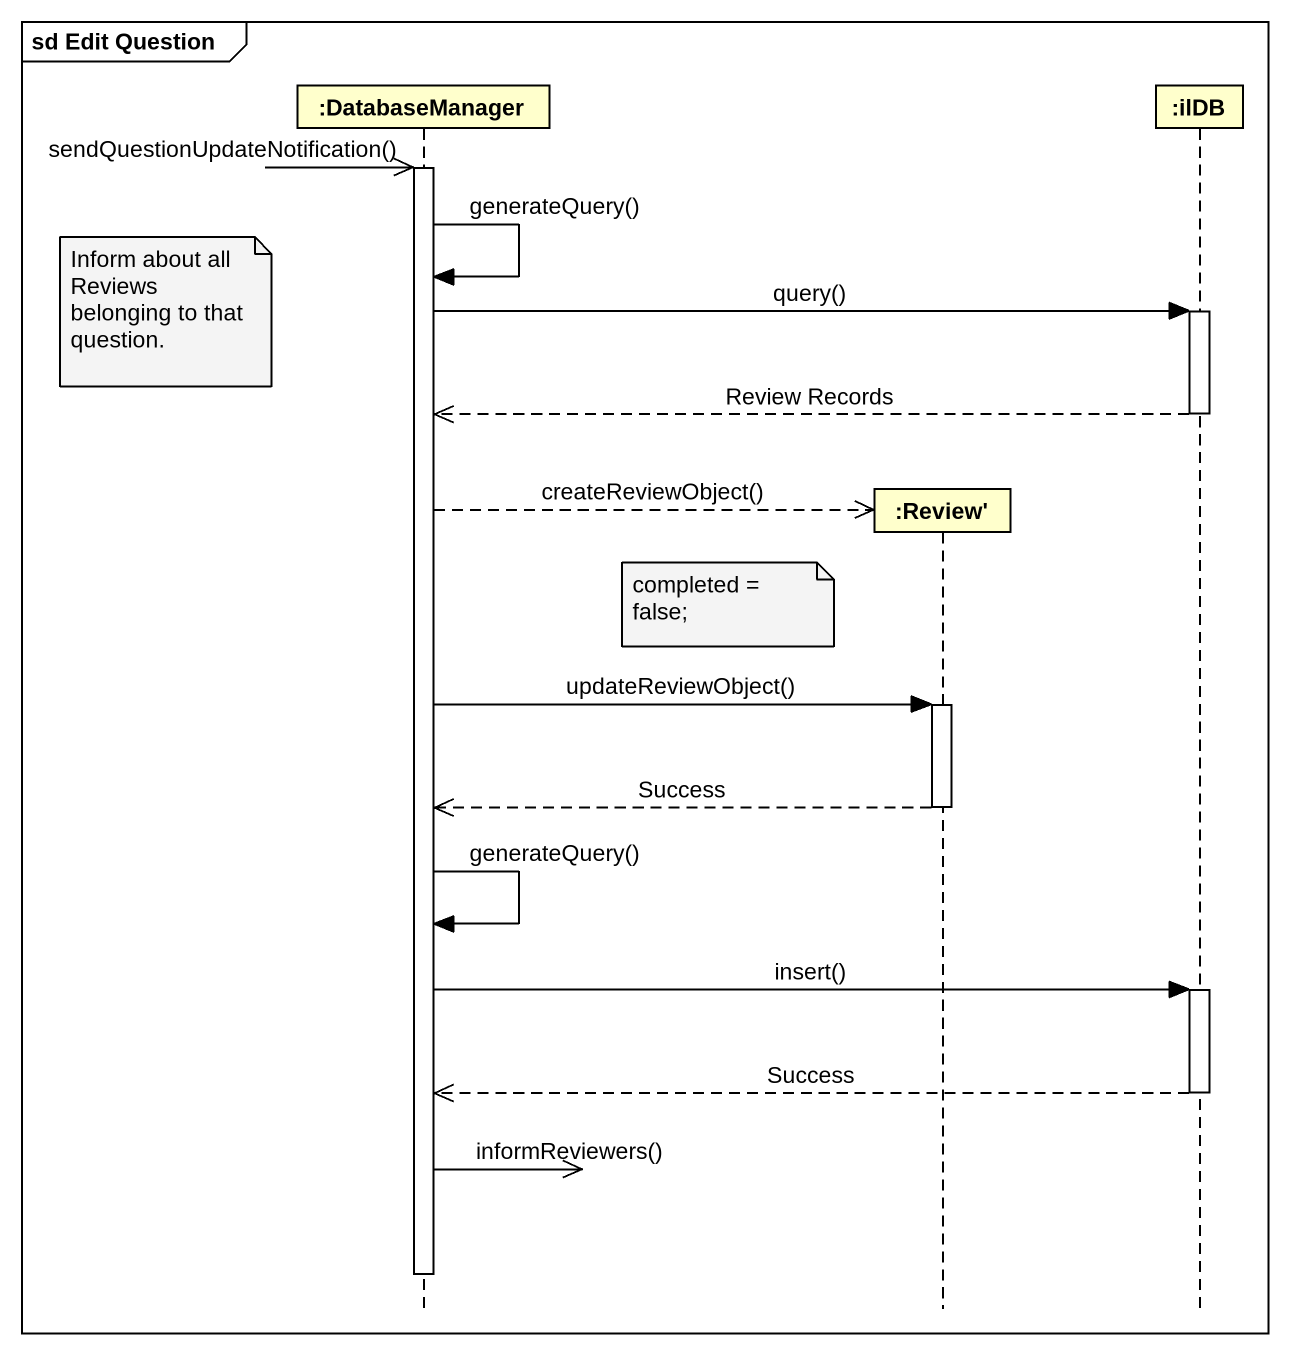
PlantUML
@startuml
mainframe sd Edit Question
hide footbox
participant ":DatabaseManager" as DatabaseManager
participant ":Review'" as Review
participant ":ilDB" as ilDB

DatabaseManager ->> DatabaseManager : sendQuestionUpdateNotification()
activate DatabaseManager
DatabaseManager -> DatabaseManager : generateQuery()
DatabaseManager -> ilDB : query()
note left of DatabaseManager : Inform about all Reviews belonging to that question.
activate ilDB
ilDB -->> DatabaseManager : Review Records
deactivate ilDB
DatabaseManager -->> Review ** : createReviewObject()
note left of Review : completed = false;
DatabaseManager -> Review : updateReviewObject()
activate Review
Review -->> DatabaseManager : Success
deactivate Review
DatabaseManager -> DatabaseManager : generateQuery()
DatabaseManager -> ilDB : insert()
activate ilDB
ilDB -->> DatabaseManager : Success
deactivate ilDB
DatabaseManager ->> DatabaseManager : informReviewers()
deactivate DatabaseManager
@enduml
